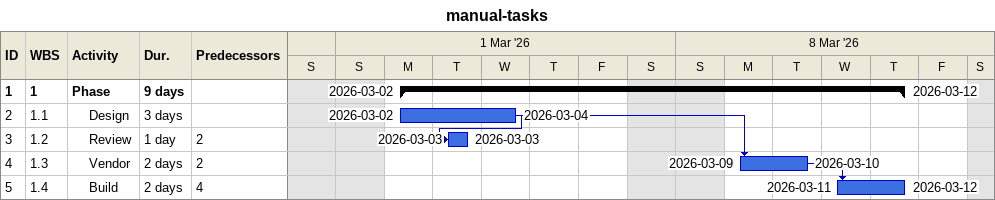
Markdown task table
manual-tasks

| ID | WBS | Task | Duration | Start | Finish | Predecessors |
|---|---|---|---|---|---|---|
| 1 | 1 | **Phase** | 9d | 2026-03-02 | 2026-03-12 |  |
| 2 | 1.1 | Design | 3d | 2026-03-02 | 2026-03-04 |  |
| 3 | 1.2 | Review | 1d | 2026-03-03 | 2026-03-03 | 2 |
| 4 | 1.3 | Vendor | 2d | 2026-03-09 | 2026-03-10 | 2 |
| 5 | 1.4 | Build | 2d | 2026-03-11 | 2026-03-12 | 4 |
